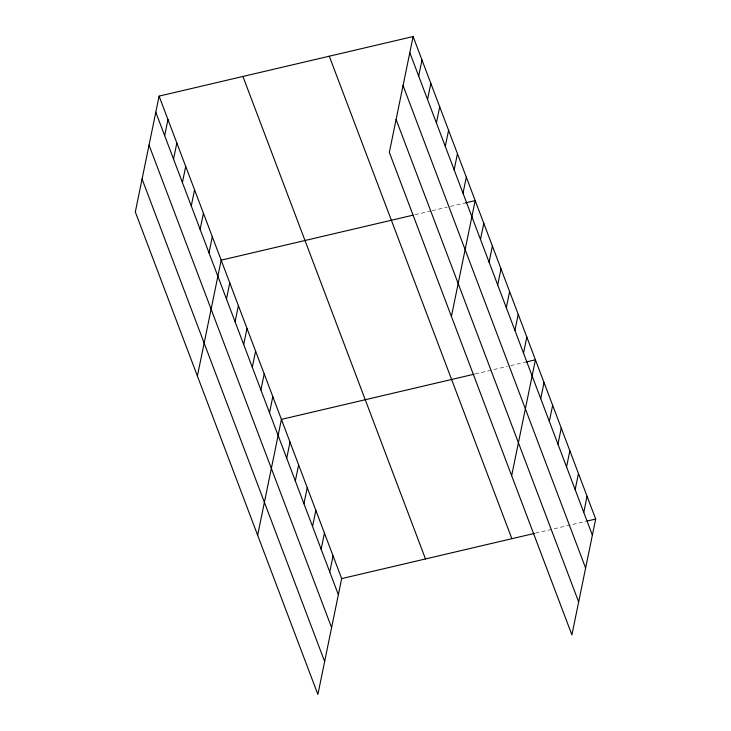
<?xml version="1.0" encoding="UTF-8"?>
<svg xmlns="http://www.w3.org/2000/svg" width="731" height="731" viewBox="0 0 731 731"><rect width="100%" height="100%" fill="white"/><g stroke="black" fill="none" stroke-linecap="round" stroke-linejoin="round"><path stroke-width="0.55" stroke-dasharray="3.65 2.74" d="M415.007 214.713L431.126 210.93M432.195 210.674L447.244 207.147M450.47 206.398L465.51 202.862M475.251 373.934L507.488 366.377M510.713 365.619L524.684 362.338M535.494 533.155L586.006 521.313"/><path stroke-width="1.1" d="M159.102 96.117L135.317 211.953L317.884 694.45L341.66 578.605L159.102 96.117L413.116 36.55L595.683 519.047L571.898 634.883L389.34 152.395L413.116 36.55M164.667 135.646L167.966 119.555M173.53 159.084L176.838 142.984M182.403 182.522L185.701 166.421M191.266 205.95L194.574 189.859M200.13 229.388L203.437 213.297M209.002 252.825L212.301 236.725M197.397 376.008L221.173 260.163L412.851 215.216M226.473 299.006L229.781 282.906M235.08 321.75L238.388 305.659M243.688 344.493L246.996 328.402M252.296 367.245L255.594 351.145M260.903 389.988L264.202 373.897M269.511 412.732L272.809 396.641M257.641 535.229L281.417 419.384L474.172 374.19M286.716 458.227L290.024 442.136M295.324 480.971L298.632 464.879M303.932 503.723L307.239 487.623M312.539 526.466L315.847 510.375M321.147 549.209L324.454 533.118M418.68 76.079L421.979 59.988M329.754 571.962L333.062 555.862M427.544 99.517L430.851 83.425M436.416 122.954L439.715 106.854M445.28 146.392L448.587 130.292M454.143 169.82L457.451 153.729M463.015 193.258L466.323 177.167M451.411 316.441L475.187 200.596L465.51 202.862M480.486 239.439L483.794 223.348M489.094 262.182L492.402 246.091M497.701 284.935L501.009 268.834M506.309 307.678L509.617 291.587M514.916 330.421L518.215 314.33M523.524 353.174L526.823 337.073M511.654 475.662L535.43 359.816L525.763 362.092M540.739 398.66L544.038 382.569M549.337 421.412L552.645 405.312M557.945 444.156L561.253 428.055M566.552 466.899L569.86 450.808M575.16 489.651L578.468 473.551M583.767 512.394L587.075 496.294M341.66 578.605L534.425 533.411M587.084 521.057L595.683 519.047M409.808 52.641L592.375 535.138M403.055 85.564L585.622 568.06M396.092 119.473L578.66 601.969M329.288 56.205L511.855 538.701M242.92 76.463L425.488 558.95M155.794 112.208L338.362 594.705M149.042 145.131L331.6 627.618M142.079 179.04L324.646 661.537"/></g></svg>
